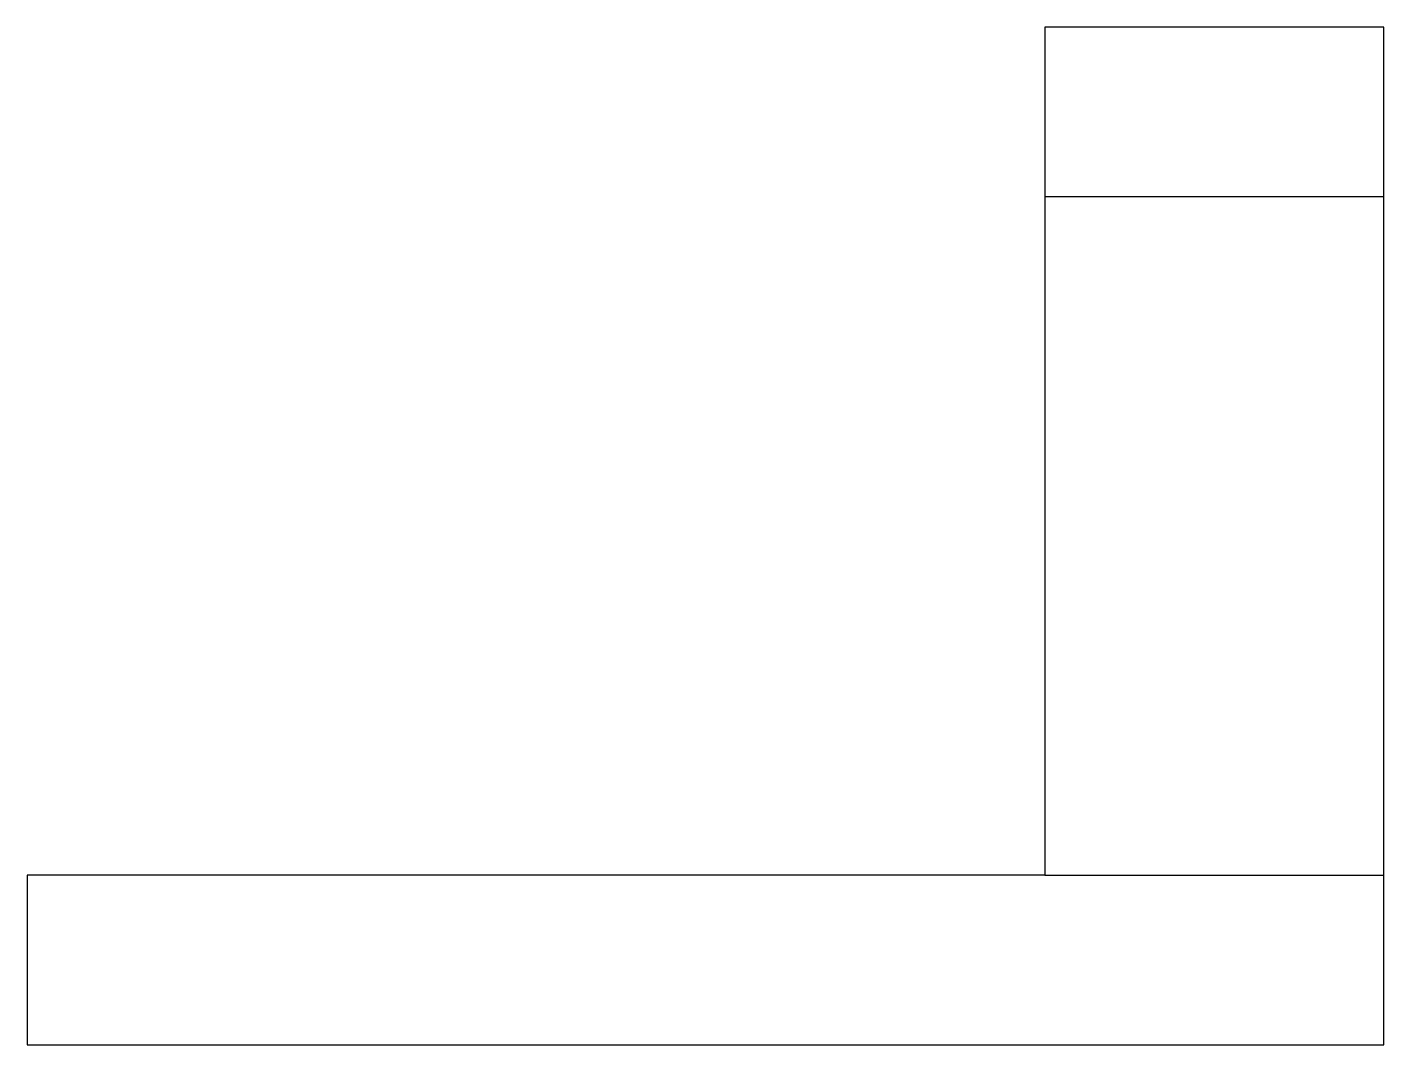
# Model space of a CAD drawing. Header units: metres. Extents: x 0.1 to 0.9, y 0.2 to 0.8.
import ezdxf

# ---------------------------------------------------------------- set-up
doc = ezdxf.new("R2010")
doc.units = ezdxf.units.M
doc.layers.get('0').update_dxf_attribs({"linetype": 'CONTINUOUS'})

msp = doc.modelspace()

# ---------------------------------------------------------------- linework, layer by layer
for points in [[(0.9, 0.3), (0.9, 0.8), (0.7, 0.8), (0.7, 0.3)], [(0.9, 0.7), (0.7, 0.7), (0.7, 0.3), (0.1, 0.3), (0.1, 0.2), (0.9, 0.2)]]:
    msp.add_lwpolyline(points, close=True)

doc.saveas('drawing.dxf')
